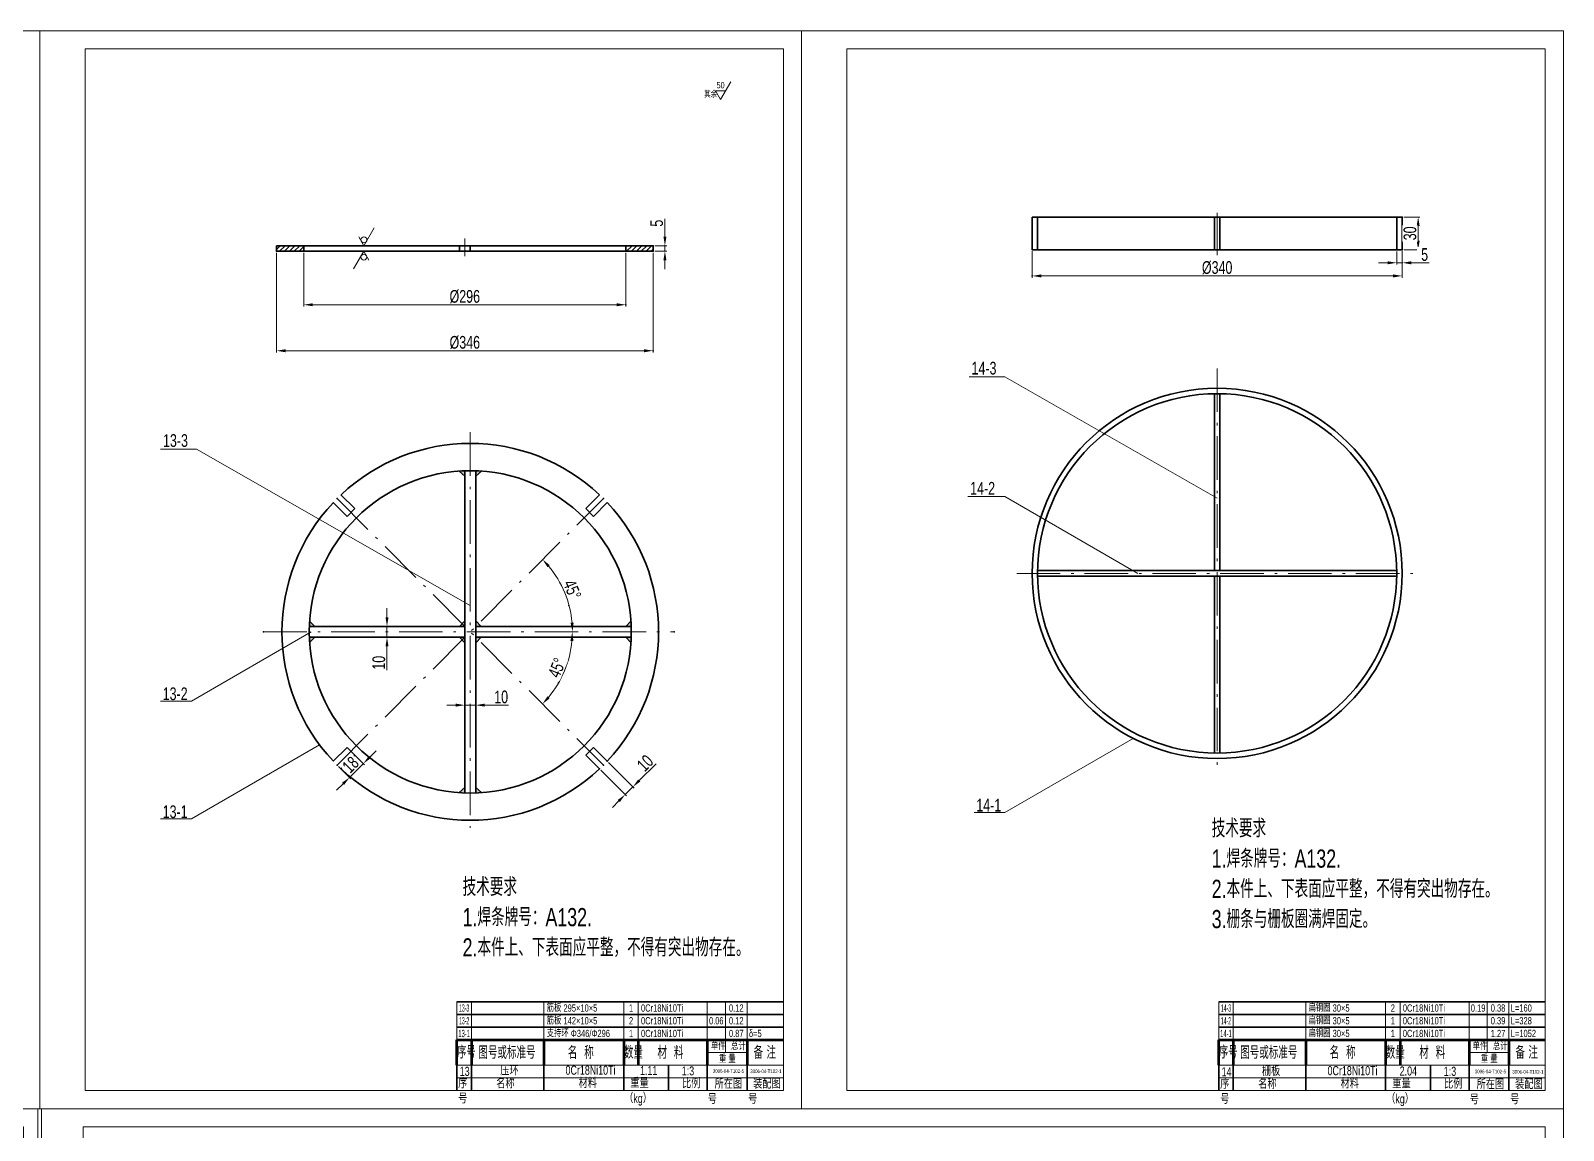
# Model space of a CAD drawing. Header units: millimetres. Extents: x -5030 to 3370, y -1416 to 4524.
# Drawn here: x -855 to 3370, y 1494 to 4524 of the extents above; entities that cross this region are included whole.
import ezdxf
from ezdxf.enums import TextEntityAlignment as Align

# ---------------------------------------------------------------- set-up
doc = ezdxf.new("R2010")
doc.units = ezdxf.units.MM
doc.header["$LTSCALE"] = 10
doc.linetypes.add('ACAD_ISO10W100', pattern=[18.7, 12, -3, 0.7, -3])
for name, color, linetype, lineweight in [('中心线', 1, 'ACAD_ISO10W100', 18), ('中粗线', 4, 'Continuous', 35), ('剖面线', 5, 'Continuous', 15), ('实线层', 2, 'Continuous', 35), ('文本', 7, 'Continuous', 18), ('标注', 7, 'Continuous', 18), ('细实线', 7, 'Continuous', 18)]:
    doc.layers.add(name, color=color, linetype=linetype, lineweight=lineweight)
doc.styles.add('HGCAD', font='HGCAD.SHX', dxfattribs={"width": 0.75, "bigfont": 'HZTXT.SHX'})
doc.dimstyles.new('HGCAD$0', dxfattribs={"dimtxt": 7, "dimasz": 5, "dimexe": 1, "dimexo": 1, "dimgap": 1, "dimtad": 1, "dimdec": 1, "dimdsep": 46, "dimtxsty": 'HGCAD', "dimcen": 0, "dimclrd": 130, "dimclre": 130, "dimclrt": 3, "dimadec": 1, "dimazin": 0, "dimtfac": 0.714286, "dimtdec": 1, "dimtmove": 0, "dimatfit": 1, "dimfxl": 0, "dimtzin": 0, "dimlwd": -1, "dimlwe": -1, "dimarcsym": 0})
doc.dimstyles.new('HGCAD$2', dxfattribs={"dimtxt": 5, "dimasz": 3, "dimexe": 1, "dimexo": 1, "dimgap": 1, "dimtad": 2, "dimtih": 1, "dimdec": 1, "dimdsep": 46, "dimtxsty": 'HGCAD', "dimcen": 0, "dimclrd": 130, "dimclre": 130, "dimclrt": 3, "dimadec": 0, "dimazin": 0, "dimtfac": 0.714286, "dimtdec": 1, "dimtmove": 0, "dimatfit": 1, "dimfxl": 0, "dimtzin": 0, "dimlwd": -1, "dimlwe": -1, "dimarcsym": 0})

# ---------------------------------------------------------------- blocks, each defined once
blk = doc.blocks.new('*D7')
at = {"color": 0, "ltscale": 5}
for p in [(2925.7, 4010.2), (2925.7, 3920.2), (2969.8, 3920.2)]:
    blk.add_point(p, dxfattribs=at)
at = {"layer": '标注', "color": 130, "ltscale": 5}
for p, q in [((2930.7, 4010.2), (2974.8, 4010.2)), ((2969.8, 3985.2), (2969.8, 3945.2)), ((2930.7, 3920.2), (2974.8, 3920.2))]:
    blk.add_line(p, q, dxfattribs=at)
for points in [[(2965.6, 3985.2), (2974, 3985.2), (2969.8, 4010.2)], [(2965.6, 3945.2), (2974, 3945.2), (2969.8, 3920.2)]]:
    blk.add_solid(points, dxfattribs=at)
at = {"layer": '标注', "color": 3, "ltscale": 5, "insert": (2947.3, 3965.2), "char_height": 35, "attachment_point": 5, "rotation": 90, "style": 'HGCAD', "bg_fill": 3, "box_fill_scale": 1.1, "bg_fill_color": 256, "bg_fill_true_color": 13158600, "bg_fill_transparency": 1642}
blk.add_mtext('30', dxfattribs=at)
blk = doc.blocks.new('*D8')
at = {"color": 0, "ltscale": 5}
for p in [(2910.7, 3920.2), (2925.7, 3920.2), (2925.7, 3884.2)]:
    blk.add_point(p, dxfattribs=at)
at = {"layer": '标注', "color": 130, "ltscale": 5}
for p, q in [((2910.7, 3915.2), (2910.7, 3879.2)), ((2925.7, 3915.2), (2925.7, 3879.2)), ((2885.7, 3884.2), (2860.7, 3884.2)), ((2910.7, 3884.2), (2925.7, 3884.2)), ((2950.7, 3884.2), (2999.8, 3884.2))]:
    blk.add_line(p, q, dxfattribs=at)
for points in [[(2885.7, 3888.3), (2885.7, 3880), (2910.7, 3884.2)], [(2950.7, 3888.3), (2950.7, 3880), (2925.7, 3884.2)]]:
    blk.add_solid(points, dxfattribs=at)
at = {"layer": '标注', "color": 3, "ltscale": 5, "insert": (2987.7, 3906.7), "char_height": 35, "attachment_point": 5, "style": 'HGCAD', "bg_fill": 3, "box_fill_scale": 1.1, "bg_fill_color": 256, "bg_fill_true_color": 13158600, "bg_fill_transparency": 1682}
blk.add_mtext('5', dxfattribs=at)
blk = doc.blocks.new('*D9')
at = {"color": 0, "ltscale": 5}
for p in [(1905.7, 3921.2), (2925.7, 3921.2), (1905.7, 3848)]:
    blk.add_point(p, dxfattribs=at)
at = {"layer": '标注', "color": 130, "ltscale": 5}
for p, q in [((1905.7, 3916.2), (1905.7, 3843)), ((2925.7, 3916.2), (2925.7, 3843)), ((2900.7, 3848), (1930.7, 3848))]:
    blk.add_line(p, q, dxfattribs=at)
for points in [[(1930.7, 3852.2), (1930.7, 3843.9), (1905.7, 3848)], [(2900.7, 3852.2), (2900.7, 3843.9), (2925.7, 3848)]]:
    blk.add_solid(points, dxfattribs=at)
at = {"layer": '标注', "color": 3, "ltscale": 5, "insert": (2415.7, 3870.5), "char_height": 35, "attachment_point": 5, "style": 'HGCAD', "bg_fill": 3, "box_fill_scale": 1.1, "bg_fill_color": 256, "bg_fill_true_color": 13158600, "bg_fill_transparency": 1722}
blk.add_mtext('%%C340', dxfattribs=at)
blk = doc.blocks.new('*D10')
at = {"color": 0, "ltscale": 5}
for p in [(860.8, 3931.2), (893.4, 3931.2), (860.8, 3916.2)]:
    blk.add_point(p, dxfattribs=at)
at = {"layer": '标注', "color": 130, "ltscale": 5}
for p, q in [((893.4, 3956.2), (893.4, 4005.3)), ((865.8, 3931.2), (898.4, 3931.2)), ((893.4, 3916.2), (893.4, 3931.2)), ((865.8, 3916.2), (898.4, 3916.2)), ((893.4, 3891.2), (893.4, 3866.2))]:
    blk.add_line(p, q, dxfattribs=at)
for points in [[(889.3, 3956.2), (897.6, 3956.2), (893.4, 3931.2)], [(889.3, 3891.2), (897.6, 3891.2), (893.4, 3916.2)]]:
    blk.add_solid(points, dxfattribs=at)
at = {"layer": '标注', "color": 3, "ltscale": 5, "insert": (870.9, 3993.2), "char_height": 35, "attachment_point": 5, "rotation": 90, "style": 'HGCAD', "bg_fill": 3, "box_fill_scale": 1.1, "bg_fill_color": 256, "bg_fill_true_color": 13158600, "bg_fill_transparency": 1732}
blk.add_mtext('5', dxfattribs=at)
blk = doc.blocks.new('*D11')
at = {"color": 0, "ltscale": 5}
for p in [(-102.2, 3916.2), (785.8, 3916.2), (785.8, 3768.5)]:
    blk.add_point(p, dxfattribs=at)
at = {"layer": '标注', "color": 130, "ltscale": 5}
for p, q in [((-102.2, 3911.2), (-102.2, 3763.5)), ((785.8, 3911.2), (785.8, 3763.5)), ((-77.2, 3768.5), (760.8, 3768.5))]:
    blk.add_line(p, q, dxfattribs=at)
for points in [[(-77.2, 3772.7), (-77.2, 3764.4), (-102.2, 3768.5)], [(760.8, 3772.7), (760.8, 3764.4), (785.8, 3768.5)]]:
    blk.add_solid(points, dxfattribs=at)
at = {"layer": '标注', "color": 3, "ltscale": 5, "insert": (341.8, 3791), "char_height": 35, "attachment_point": 5, "style": 'HGCAD', "bg_fill": 3, "box_fill_scale": 1.1, "bg_fill_color": 256, "bg_fill_true_color": 13158600, "bg_fill_transparency": 1792}
blk.add_mtext('%%C296', dxfattribs=at)
blk = doc.blocks.new('*D12')
at = {"color": 0, "ltscale": 5}
for p in [(-177.2, 3916.2), (860.8, 3916.2), (860.8, 3641.9)]:
    blk.add_point(p, dxfattribs=at)
at = {"layer": '标注', "color": 130, "ltscale": 5}
for p, q in [((-177.2, 3911.2), (-177.2, 3636.9)), ((860.8, 3911.2), (860.8, 3636.9)), ((-152.2, 3641.9), (835.8, 3641.9))]:
    blk.add_line(p, q, dxfattribs=at)
for points in [[(-152.2, 3646), (-152.2, 3637.7), (-177.2, 3641.9)], [(835.8, 3646), (835.8, 3637.7), (860.8, 3641.9)]]:
    blk.add_solid(points, dxfattribs=at)
at = {"layer": '标注', "color": 3, "ltscale": 5, "insert": (341.8, 3664.4), "char_height": 35, "attachment_point": 5, "style": 'HGCAD', "bg_fill": 3, "box_fill_scale": 1.1, "bg_fill_color": 256, "bg_fill_true_color": 13158600, "bg_fill_transparency": 1807}
blk.add_mtext('%%C346', dxfattribs=at)
blk = doc.blocks.new('*D13')
at = {"color": 0, "ltscale": 5}
for p in [(127.3, 2882.5), (127.3, 2852.5), (127.3, 2852.5)]:
    blk.add_point(p, dxfattribs=at)
at = {"layer": '标注', "color": 130, "ltscale": 5}
for p, q in [((127.3, 2907.5), (127.3, 2932.5)), ((127.3, 2882.5), (127.3, 2852.5)), ((127.3, 2827.5), (127.3, 2762.2))]:
    blk.add_line(p, q, dxfattribs=at)
for points in [[(123.2, 2907.5), (131.5, 2907.5), (127.3, 2882.5)], [(123.2, 2827.5), (131.5, 2827.5), (127.3, 2852.5)]]:
    blk.add_solid(points, dxfattribs=at)
at = {"layer": '标注', "color": 3, "ltscale": 5, "insert": (104.8, 2782.3), "char_height": 35, "attachment_point": 5, "rotation": 90, "style": 'HGCAD', "bg_fill": 3, "box_fill_scale": 1.1, "bg_fill_color": 256, "bg_fill_true_color": 13158600, "bg_fill_transparency": 1822}
blk.add_mtext('10', dxfattribs=at)
blk = doc.blocks.new('*D14')
at = {"color": 0, "ltscale": 5}
for p in [(371.8, 2665.5), (341.8, 2658.8), (371.8, 2658.8)]:
    blk.add_point(p, dxfattribs=at)
at = {"layer": '标注', "color": 130, "ltscale": 5}
for p, q in [((316.8, 2665.5), (291.8, 2665.5)), ((341.8, 2663.8), (341.8, 2670.5)), ((341.8, 2665.5), (371.8, 2665.5)), ((371.8, 2663.8), (371.8, 2670.5)), ((396.8, 2665.5), (462.1, 2665.5))]:
    blk.add_line(p, q, dxfattribs=at)
for points in [[(316.8, 2669.7), (316.8, 2661.4), (341.8, 2665.5)], [(396.8, 2669.7), (396.8, 2661.4), (371.8, 2665.5)]]:
    blk.add_solid(points, dxfattribs=at)
at = {"layer": '标注', "color": 3, "ltscale": 5, "insert": (442, 2688), "char_height": 35, "attachment_point": 5, "style": 'HGCAD', "bg_fill": 3, "box_fill_scale": 1.1, "bg_fill_color": 256, "bg_fill_true_color": 13158600, "bg_fill_transparency": 1832}
blk.add_mtext('10', dxfattribs=at)
blk = doc.blocks.new('*D15')
at = {"color": 0, "ltscale": 5}
for p in [(723.8, 3234.5), (-213.5, 2867.5), (918.7, 2867.5), (-10.2, 2500.5)]:
    blk.add_point(p, dxfattribs=at)
at = {"layer": '标注', "color": 130, "ltscale": 5}
blk.add_arc((356.8, 2867.5), 281.8, 5.085, 39.915, dxfattribs=at)
for points in [[(569.9, 3045.5), (576, 3051.1), (556.1, 3066.7)], [(641.7, 2892.6), (633.3, 2892.3), (638.6, 2867.5)]]:
    blk.add_solid(points, dxfattribs=at)
at = {"layer": '标注', "color": 3, "ltscale": 5, "insert": (638, 2983.9), "char_height": 35, "attachment_point": 5, "rotation": 292.5, "style": 'HGCAD', "bg_fill": 3, "box_fill_scale": 1.1, "bg_fill_color": 256, "bg_fill_true_color": 13158600, "bg_fill_transparency": 1892}
blk.add_mtext('45%%D', dxfattribs=at)
at = {"color": 0, "ltscale": 5}
blk.add_point((629, 2940.4), dxfattribs=at)
blk = doc.blocks.new('*D16')
at = {"color": 0, "ltscale": 5}
for p in [(-10.2, 3234.5), (-213.5, 2867.5), (918.7, 2867.5), (723.8, 2500.5)]:
    blk.add_point(p, dxfattribs=at)
at = {"layer": '标注', "color": 130, "ltscale": 5}
blk.add_arc((356.8, 2867.5), 281.3, 320.0941, 354.9059, dxfattribs=at)
for points in [[(632.8, 2842.7), (641.2, 2842.3), (638.1, 2867.5)], [(575.7, 2684.2), (569.5, 2689.8), (555.7, 2668.6)]]:
    blk.add_solid(points, dxfattribs=at)
at = {"layer": '标注', "color": 3, "ltscale": 5, "insert": (595.9, 2768.4), "char_height": 35, "attachment_point": 5, "rotation": 67.5, "style": 'HGCAD', "bg_fill": 3, "box_fill_scale": 1.1, "bg_fill_color": 256, "bg_fill_true_color": 13158600, "bg_fill_transparency": 1907}
blk.add_mtext('45%%D', dxfattribs=at)
at = {"color": 0, "ltscale": 5}
blk.add_point((600.4, 2726.8), dxfattribs=at)
blk = doc.blocks.new('*D17')
at = {"color": 0, "ltscale": 5}
for p in [(734.4, 2511.1), (713.2, 2489.9), (805.1, 2440.4)]:
    blk.add_point(p, dxfattribs=at)
at = {"layer": '标注', "color": 130, "ltscale": 5}
for p, q in [((738, 2507.6), (808.7, 2436.8)), ((822.8, 2458.1), (869, 2504.2)), ((716.8, 2486.3), (787.5, 2415.6)), ((783.9, 2419.2), (805.1, 2440.4)), ((766.2, 2401.5), (748.6, 2383.8))]:
    blk.add_line(p, q, dxfattribs=at)
for points in [[(819.9, 2461), (825.8, 2455.1), (805.1, 2440.4)], [(763.3, 2404.4), (769.2, 2398.5), (783.9, 2419.2)]]:
    blk.add_solid(points, dxfattribs=at)
at = {"layer": '标注', "color": 3, "ltscale": 5, "insert": (838.8, 2505.9), "char_height": 35, "attachment_point": 5, "rotation": 45, "style": 'HGCAD', "bg_fill": 3, "box_fill_scale": 1.1, "bg_fill_color": 256, "bg_fill_true_color": 13158600, "bg_fill_transparency": 1842}
blk.add_mtext('10', dxfattribs=at)
blk = doc.blocks.new('HGCAD#HGTFTK~A2Z~HGCAD图框')
at = {"layer": '细实线', "color": 7}
blk.add_lwpolyline([(10, -10), (-410, -10), (-410, 584), (10, 584)], close=True, dxfattribs=at)
at = {"layer": '细实线', "color": 2}
blk.add_lwpolyline([(0, 0), (-385, 0), (-385, 574), (0, 574)], close=True, dxfattribs=at)
blk = doc.blocks.new('*D25')
at = {"layer": '标注', "color": 130, "ltscale": 5}
for p, q in [((31.6, 2535.1), (65.6, 2501.1)), ((79.8, 2522.3), (97.4, 2540)), ((-6.6, 2496.9), (27.4, 2462.9)), ((62.1, 2504.6), (23.9, 2466.4)), ((6.2, 2448.8), (-11.5, 2431.1))]:
    blk.add_line(p, q, dxfattribs=at)
for points in [[(76.8, 2525.2), (82.7, 2519.3), (62.1, 2504.6)], [(3.3, 2451.7), (9.2, 2445.8), (23.9, 2466.4)]]:
    blk.add_solid(points, dxfattribs=at)
at = {"layer": '标注', "color": 3, "ltscale": 5, "insert": (27.1, 2501.4), "char_height": 35, "attachment_point": 5, "rotation": 45, "style": 'HGCAD', "bg_fill": 3, "box_fill_scale": 1.1, "bg_fill_color": 256, "bg_fill_true_color": 13158600, "bg_fill_transparency": 1882}
blk.add_mtext('18', dxfattribs=at)
at = {"color": 0, "ltscale": 5}
for p in [(28, 2538.7), (-10.2, 2500.5), (23.9, 2466.4)]:
    blk.add_point(p, dxfattribs=at)
blk = doc.blocks.new('HGCAD#HGTFMXT~HGCAD明细表标题')
at = {"color": 4, "linetype": 'Continuous', "lineweight": 60}
for p, q in [((-180, 0), (-180, 14)), ((-180, 14), (0, 14)), ((-172, 14), (-172, 0)), ((-132, 14), (-132, 0)), ((-88, 14), (-88, 0)), ((-80, 14), (-80, 0)), ((-42, 14), (-42, 0)), ((-20, 14), (-20, 0))]:
    blk.add_line(p, q, dxfattribs=at)
for p, q in [((-32, 14), (-32, 7)), ((-32, 7), (-32, 14)), ((-20, 7), (-42, 7))]:
    blk.add_line(p, q)
at = {"style": 'HGCAD'}
for s, height, width, p in [('序号', 7, 0.55, (-180, 3.68)), ('图号或标准号', 7, 0.75, (-168.15, 3.5)), ('名  称', 7, 0.75, (-118.87, 3.5)), ('数量', 7, 0.55, (-87.87, 3.5)), ('材  料', 7, 0.75, (-69.43, 3.5)), ('单件', 4, 0.75, (-40, 8.52)), ('总计', 4, 0.75, (-28.85, 8.34)), ('备 注', 7, 0.75, (-16.44, 3.5)), ('重 量', 4, 0.75, (-35.51, 1.38))]:
    blk.add_text(s, height=height, dxfattribs=dict(at, width=width)).set_placement(p)
blk = doc.blocks.new('HGCAD#HGTFMXB~HGCAD明细表')
at = {"color": 4}
for p, q in [((-180, 0), (-180, 7)), ((-172, 0), (-172, 7)), ((-132, 0), (-132, 7)), ((-88, 0), (-88, 7)), ((-80, 0), (-80, 7)), ((-42, 0), (-42, 7)), ((-32, 0), (-32, 7)), ((-20, 0), (-20, 7))]:
    blk.add_line(p, q, dxfattribs=at)
at = {"color": 7, "linetype": 'Continuous', "lineweight": 35}
blk.add_line((-180, 7), (0, 7), dxfattribs=at)
at = {"color": 7, "linetype": 'Continuous', "lineweight": 35, "style": 'HGCAD', "width": 0.75, "flags": 8}
for tag, p in [('NO', (-176, 3.5)), ('NUM', (-84, 3.5)), ('ONE', (-37, 3.5)), ('ALL', (-26, 3.5))]:
    blk.add_attdef(tag, text='', height=4, dxfattribs=at).set_placement(p, align=Align.MIDDLE)
for tag, p in [('PARTNO', (-170.5, 3.5)), ('PARTNAME', (-130.5, 3.5)), ('MATERIAL', (-78.5, 3.5)), ('NOTICE', (-19, 3.5))]:
    blk.add_attdef(tag, text='', height=4, dxfattribs=at).set_placement(p, align=Align.MIDDLE_LEFT)
blk = doc.blocks.new('HGCAD#HGTFTK~A1H~HGCAD图框')
at = {"layer": '细实线', "color": 7}
blk.add_lwpolyline([(10, -10), (-831, -10), (-831, 584), (10, 584)], close=True, dxfattribs=at)
at = {"layer": '细实线', "color": 2}
blk.add_lwpolyline([(0, 0), (-806, 0), (-806, 574), (0, 574)], close=True, dxfattribs=at)

msp = doc.modelspace()

# ---------------------------------------------------------------- hatches: boundary and pattern name
at = {"layer": '剖面线'}
h = msp.add_hatch(dxfattribs=at)
h.set_pattern_fill('ANSI31', color=256, scale=3, style=0)
h.set_pattern_definition([(45, (-255.799, -5734.943), (-6.735192, 6.735192), [])])
h.paths.add_polyline_path([(-177.17, 3916.16), (-102.17, 3916.16), (-102.17, 3931.16), (-177.17, 3931.16)])
h.paths.add_polyline_path([(785.83, 3916.16), (860.83, 3916.16), (860.83, 3931.16), (785.83, 3931.16)])
at = {"layer": '实线层', "ltscale": 5}
h = msp.add_hatch(color=0, dxfattribs=at)
h.paths.add_polyline_path([(387.6, 3310.4, 0.0088879), (371.83, 3311.22), (371.83, 3296.22)])
h.paths.add_polyline_path([(341.83, 3311.22, 0.0088879), (326.07, 3310.4), (341.83, 3296.22)])
h = msp.add_hatch(color=0, dxfattribs=at)
h.paths.add_polyline_path([(-86.2, 2896.69, 0.0080161), (-86.91, 2882.47), (-71.91, 2882.47)])
h.paths.add_polyline_path([(-71.91, 2852.47), (-86.91, 2852.47, 0.0080161), (-86.2, 2838.25)])
h = msp.add_hatch(color=0, dxfattribs=at)
h.paths.add_polyline_path([(341.83, 2897.47), (334.33, 2889.97), (341.83, 2882.47)])
h.paths.add_polyline_path([(334.33, 2889.97), (326.83, 2882.47), (341.83, 2882.47)])
h.paths.add_polyline_path([(379.33, 2889.97), (371.83, 2882.47), (386.83, 2882.47)])
h.paths.add_polyline_path([(379.33, 2889.97), (371.83, 2897.47), (371.83, 2882.47)])
h.paths.add_polyline_path([(386.83, 2852.47), (371.83, 2852.47), (379.33, 2844.97)])
h.paths.add_polyline_path([(371.83, 2852.47), (371.83, 2837.47), (379.33, 2844.97)])
h.paths.add_polyline_path([(341.83, 2852.47), (326.83, 2852.47), (334.33, 2844.97)])
h.paths.add_polyline_path([(341.83, 2852.47), (334.33, 2844.97), (341.83, 2837.47)])
h = msp.add_hatch(color=0, dxfattribs=at)
h.paths.add_polyline_path([(799.87, 2896.69), (785.58, 2882.47), (800.58, 2882.47, 0.0080161)])
h.paths.add_polyline_path([(800.58, 2852.47), (785.58, 2852.47), (799.87, 2838.25, 0.0080161)])
h = msp.add_hatch(color=0, dxfattribs=at)
h.paths.add_polyline_path([(341.83, 2438.72), (326.07, 2424.54, 0.0088879), (341.83, 2423.72)])
h.paths.add_polyline_path([(371.83, 2438.72), (371.83, 2423.72, 0.0088879), (387.6, 2424.54)])

# ---------------------------------------------------------------- linework, layer by layer
at = {"layer": '中心线'}
for p, q in [((2415.66, 4021.86), (2415.66, 3905.04)), ((341.83, 3950.78), (341.83, 3902.49)), ((2415.66, 3593.32), (2415.66, 2486.31)), ((356.83, 3417.3), (356.83, 2327.6)), ((-10.16, 3234.46), (723.82, 2500.48)), ((-10.16, 2500.48), (723.82, 3234.46)), ((1863.31, 3028.51), (2965.58, 3028.51)), ((-213.55, 2867.47), (918.67, 2867.47))]:
    msp.add_line(p, q, dxfattribs=at)
at = {"layer": '中粗线', "ltscale": 5}
for p, q in [((320.01, 1673.61), (320.01, 1603.61)), ((360.01, 1673.61), (360.01, 1603.61)), ((560.01, 1673.61), (560.01, 1603.61)), ((780.01, 1673.61), (780.01, 1603.61)), ((903.36, 1673.61), (903.36, 1603.61)), ((1010.01, 1673.61), (1010.01, 1603.61)), ((1120.01, 1673.61), (1120.01, 1603.61)), ((2420.01, 1673.61), (2420.01, 1603.61)), ((2460.01, 1673.61), (2460.01, 1603.61)), ((2660.01, 1673.61), (2660.01, 1603.61)), ((2880.01, 1673.61), (2880.01, 1603.61)), ((3003.36, 1673.61), (3003.36, 1603.61)), ((3110.01, 1673.61), (3110.01, 1603.61)), ((3220.01, 1673.61), (3220.01, 1603.61))]:
    msp.add_line(p, q, dxfattribs=at)
at = {"layer": '实线层'}
for p, q in [((1905.66, 3920.25), (1905.66, 4010.25)), ((1905.66, 4010.25), (1920.66, 4010.25)), ((1920.66, 4010.25), (1920.66, 3920.25)), ((1920.66, 4010.25), (2415.66, 4010.25)), ((2408.16, 4010.25), (2408.16, 3920.25)), ((2910.66, 4010.25), (2415.66, 4010.25)), ((2423.16, 4010.25), (2423.16, 3920.25)), ((2925.66, 4010.25), (2910.66, 4010.25)), ((2910.66, 4010.25), (2910.66, 3920.25)), ((2925.66, 3920.25), (2925.66, 4010.25)), ((341.83, 3931.16), (-177.17, 3931.16)), ((-177.17, 3931.16), (-177.17, 3916.16)), ((-177.17, 3931.16), (-102.17, 3931.16)), ((-102.17, 3931.16), (-102.17, 3916.16)), ((326.83, 3931.16), (326.83, 3916.16)), ((341.83, 3931.16), (860.83, 3931.16)), ((356.83, 3931.16), (356.83, 3916.16)), ((860.83, 3931.16), (785.83, 3931.16)), ((785.83, 3931.16), (785.83, 3916.16)), ((860.83, 3931.16), (860.83, 3916.16)), ((-177.17, 3916.16), (341.83, 3916.16)), ((860.83, 3916.16), (341.83, 3916.16)), ((2415.66, 3920.25), (1905.66, 3920.25)), ((2415.66, 3920.25), (2925.66, 3920.25)), ((2408.16, 3523.51), (2408.16, 3036.01)), ((2423.16, 3523.51), (2423.16, 3036.01)), ((341.83, 3296.22), (326.07, 3310.4)), ((341.83, 3311.22), (341.83, 2423.72)), ((341.83, 3311.22), (341.83, 3296.22)), ((371.83, 3311.22), (371.83, 2423.72)), ((371.83, 3296.22), (387.6, 3310.4)), ((-20.76, 3223.85), (17.42, 3185.67)), ((0.45, 3245.07), (38.63, 3206.88)), ((713.21, 3245.07), (675.03, 3206.88)), ((734.43, 3223.85), (696.24, 3185.67)), ((38.63, 3206.88), (17.42, 3185.67)), ((696.24, 3185.67), (675.03, 3206.88)), ((1920.66, 3036.01), (2910.66, 3036.01)), ((1920.66, 3021.01), (2910.66, 3021.01)), ((2408.16, 3021.01), (2408.16, 2533.51)), ((2423.16, 3021.01), (2423.16, 2533.51)), ((-86.91, 2882.47), (341.83, 2882.47)), ((371.83, 2882.47), (800.58, 2882.47)), ((-86.91, 2852.47), (341.83, 2852.47)), ((371.83, 2852.47), (800.58, 2852.47)), ((-20.76, 2511.09), (17.42, 2549.27)), ((17.42, 2549.27), (38.63, 2528.06)), ((675.03, 2528.06), (696.24, 2549.27)), ((734.43, 2511.09), (696.24, 2549.27)), ((0.45, 2489.88), (38.63, 2528.06)), ((713.21, 2489.88), (675.03, 2528.06)), ((341.83, 2438.72), (326.07, 2424.54)), ((371.83, 2438.72), (387.6, 2424.54))]:
    msp.add_line(p, q, dxfattribs=at)
for centre, radius in [((2415.66, 3028.51), 510), ((2415.66, 3028.51), 495), ((356.83, 2867.47), 444)]:
    msp.add_circle(centre, radius, dxfattribs=at)
for start, end in [(46.65618, 133.34382), (136.65618, 223.34382), (316.65618, 43.34382), (226.65618, 313.34382)]:
    msp.add_arc((356.83, 2867.47), 519, start, end, dxfattribs=at)
at = {"layer": '标注', "ltscale": 5}
for p, q in [((1830.87, 3569.89), (1731.69, 3569.89)), ((2415.66, 3235.99), (1830.87, 3569.89)), ((-397.91, 3370.52), (-497.1, 3370.52)), ((1830.87, 3240.06), (1728.56, 3240.06)), ((2197.28, 3028.51), (1830.87, 3240.06)), ((-411.82, 2676.86), (-497.1, 2676.86)), ((2184.34, 2573.99), (1830.87, 2369.91)), ((1830.87, 2369.91), (1745.6, 2369.91)), ((-411.82, 2351.98), (-497.1, 2351.98))]:
    msp.add_line(p, q, dxfattribs=at)
at = {"layer": '标注', "color": 4, "ltscale": 5}
msp.add_lwpolyline([(1061.02, 4358.27), (1032.73, 4358.27), (1046.87, 4333.77), (1075.16, 4382.77)], dxfattribs=at)
msp.add_circle((63.78, 3947.49), 8.17, dxfattribs=at)
at = {"layer": '细实线', "ltscale": 5}
for p, q in [((320.01, 1673.61), (1220.01, 1673.61)), ((2420.01, 1673.61), (3320.01, 1673.61)), ((320.01, 1638.61), (1220.01, 1638.61)), ((2420.01, 1638.61), (3320.01, 1638.61)), ((320.01, 1603.61), (1220.01, 1603.61)), ((2420.01, 1603.61), (3320.01, 1603.61))]:
    msp.add_line(p, q, dxfattribs=at)

# ---------------------------------------------------------------- block references
at = {"layer": '中粗线', "ltscale": 5, "xscale": 5, "yscale": 5, "zscale": 5}
for name, p in [('HGCAD#HGTFTK~A2Z~HGCAD图框', (-879.99, 1603.61)), ('HGCAD#HGTFTK~A1H~HGCAD图框', (-874.99, -1366.39)), ('HGCAD#HGTFTK~A1H~HGCAD图框', (3320.01, -1366.39))]:
    msp.add_blockref(name, p, dxfattribs=at)
at = {"layer": '细实线', "ltscale": 5}
ref = msp.add_blockref('HGCAD#HGTFMXB~HGCAD明细表', (1220.01, 1813.61), dxfattribs=dict(at, xscale=5, yscale=5, zscale=5))
ref.add_attrib('NO', '13-3', dxfattribs={"layer": '0', "color": 7, "linetype": 'Continuous', "lineweight": 35, "height": 20, "style": 'HGCAD', "width": 0.44, "flags": 8}).set_placement((340.01, 1831.11), align=Align.MIDDLE)
ref.add_attrib('PARTNAME', '筋板 295×10×5', dxfattribs={"layer": '0', "color": 7, "linetype": 'Continuous', "lineweight": 35, "height": 20, "style": 'HGCAD', "width": 0.75, "flags": 8}).set_placement((567.51, 1831.11), align=Align.MIDDLE_LEFT)
ref.add_attrib('NUM', '1', dxfattribs={"layer": '0', "color": 7, "linetype": 'Continuous', "lineweight": 35, "height": 20, "style": 'HGCAD', "width": 0.75, "flags": 8}).set_placement((800.01, 1831.11), align=Align.MIDDLE)
ref.add_attrib('MATERIAL', '0Cr18Ni10Ti', dxfattribs={"layer": '0', "color": 7, "linetype": 'Continuous', "lineweight": 35, "height": 20, "style": 'HGCAD', "width": 0.75, "flags": 8}).set_placement((827.51, 1831.11), align=Align.MIDDLE_LEFT)
ref.add_attrib('ALL', '0.12', dxfattribs={"layer": '0', "color": 7, "linetype": 'Continuous', "lineweight": 35, "height": 20, "style": 'HGCAD', "width": 0.75, "flags": 8}).set_placement((1090.01, 1831.11), align=Align.MIDDLE)
ref = msp.add_blockref('HGCAD#HGTFMXB~HGCAD明细表', (3320.01, 1813.61), dxfattribs=dict(at, xscale=5, yscale=5, zscale=5))
ref.add_attrib('NO', '14-3', dxfattribs={"layer": '0', "color": 7, "linetype": 'Continuous', "lineweight": 35, "height": 20, "style": 'HGCAD', "width": 0.44, "flags": 8}).set_placement((2440.01, 1831.11), align=Align.MIDDLE)
ref.add_attrib('PARTNAME', '扁钢圈 30×5', dxfattribs={"layer": '0', "color": 7, "linetype": 'Continuous', "lineweight": 35, "height": 20, "style": 'HGCAD', "width": 0.75, "flags": 8}).set_placement((2667.51, 1831.11), align=Align.MIDDLE_LEFT)
ref.add_attrib('NUM', '2', dxfattribs={"layer": '0', "color": 7, "linetype": 'Continuous', "lineweight": 35, "height": 20, "style": 'HGCAD', "width": 0.75, "flags": 8}).set_placement((2900.01, 1831.11), align=Align.MIDDLE)
ref.add_attrib('MATERIAL', '0Cr18Ni10Ti', dxfattribs={"layer": '0', "color": 7, "linetype": 'Continuous', "lineweight": 35, "height": 20, "style": 'HGCAD', "width": 0.75, "flags": 8}).set_placement((2927.51, 1831.11), align=Align.MIDDLE_LEFT)
ref.add_attrib('ONE', '0.19', dxfattribs={"layer": '0', "color": 7, "linetype": 'Continuous', "lineweight": 35, "height": 20, "style": 'HGCAD', "width": 0.75, "flags": 8}).set_placement((3135.01, 1831.11), align=Align.MIDDLE)
ref.add_attrib('ALL', '0.38', dxfattribs={"layer": '0', "color": 7, "linetype": 'Continuous', "lineweight": 35, "height": 20, "style": 'HGCAD', "width": 0.75, "flags": 8}).set_placement((3190.01, 1831.11), align=Align.MIDDLE)
ref.add_attrib('NOTICE', 'L=160', dxfattribs={"layer": '0', "color": 7, "linetype": 'Continuous', "lineweight": 35, "height": 20, "style": 'HGCAD', "width": 0.75, "flags": 8}).set_placement((3225.01, 1831.11), align=Align.MIDDLE_LEFT)
ref = msp.add_blockref('HGCAD#HGTFMXB~HGCAD明细表', (1220.01, 1778.61), dxfattribs=dict(at, xscale=5, yscale=5, zscale=5))
ref.add_attrib('NO', '13-2', dxfattribs={"layer": '0', "color": 7, "linetype": 'Continuous', "lineweight": 35, "height": 20, "style": 'HGCAD', "width": 0.44, "flags": 8}).set_placement((340.01, 1796.11), align=Align.MIDDLE)
ref.add_attrib('PARTNAME', '筋板 142×10×5', dxfattribs={"layer": '0', "color": 7, "linetype": 'Continuous', "lineweight": 35, "height": 20, "style": 'HGCAD', "width": 0.75, "flags": 8}).set_placement((567.51, 1796.11), align=Align.MIDDLE_LEFT)
ref.add_attrib('NUM', '2', dxfattribs={"layer": '0', "color": 7, "linetype": 'Continuous', "lineweight": 35, "height": 20, "style": 'HGCAD', "width": 0.75, "flags": 8}).set_placement((800.01, 1796.11), align=Align.MIDDLE)
ref.add_attrib('MATERIAL', '0Cr18Ni10Ti', dxfattribs={"layer": '0', "color": 7, "linetype": 'Continuous', "lineweight": 35, "height": 20, "style": 'HGCAD', "width": 0.75, "flags": 8}).set_placement((827.51, 1796.11), align=Align.MIDDLE_LEFT)
ref.add_attrib('ONE', '0.06', dxfattribs={"layer": '0', "color": 7, "linetype": 'Continuous', "lineweight": 35, "height": 20, "style": 'HGCAD', "width": 0.74, "flags": 8}).set_placement((1035.01, 1796.11), align=Align.MIDDLE)
ref.add_attrib('ALL', '0.12', dxfattribs={"layer": '0', "color": 7, "linetype": 'Continuous', "lineweight": 35, "height": 20, "style": 'HGCAD', "width": 0.75, "flags": 8}).set_placement((1090.01, 1796.11), align=Align.MIDDLE)
ref = msp.add_blockref('HGCAD#HGTFMXB~HGCAD明细表', (1220.01, 1743.61), dxfattribs=dict(at, xscale=5, yscale=5, zscale=5))
ref.add_attrib('NO', '13-1', dxfattribs={"layer": '0', "color": 7, "linetype": 'Continuous', "lineweight": 35, "height": 20, "style": 'HGCAD', "width": 0.5, "flags": 8}).set_placement((340.01, 1761.11), align=Align.MIDDLE)
ref.add_attrib('PARTNAME', '支持环 Φ346/Φ296', dxfattribs={"layer": '0', "color": 7, "linetype": 'Continuous', "lineweight": 35, "height": 20, "style": 'HGCAD', "width": 0.75, "flags": 8}).set_placement((567.51, 1761.11), align=Align.MIDDLE_LEFT)
ref.add_attrib('NUM', '1', dxfattribs={"layer": '0', "color": 7, "linetype": 'Continuous', "lineweight": 35, "height": 20, "style": 'HGCAD', "width": 0.75, "flags": 8}).set_placement((800.01, 1761.11), align=Align.MIDDLE)
ref.add_attrib('MATERIAL', '0Cr18Ni10Ti', dxfattribs={"layer": '0', "color": 7, "linetype": 'Continuous', "lineweight": 35, "height": 20, "style": 'HGCAD', "width": 0.75, "flags": 8}).set_placement((827.51, 1761.11), align=Align.MIDDLE_LEFT)
ref.add_attrib('ALL', '0.87', dxfattribs={"layer": '0', "color": 7, "linetype": 'Continuous', "lineweight": 35, "height": 20, "style": 'HGCAD', "width": 0.75, "flags": 8}).set_placement((1090.01, 1761.11), align=Align.MIDDLE)
ref.add_attrib('NOTICE', 'δ=5', dxfattribs={"layer": '0', "color": 7, "linetype": 'Continuous', "lineweight": 35, "height": 20, "style": 'HGCAD', "width": 0.75, "flags": 8}).set_placement((1125.01, 1761.11), align=Align.MIDDLE_LEFT)
ref = msp.add_blockref('HGCAD#HGTFMXB~HGCAD明细表', (3320.01, 1778.61), dxfattribs=dict(at, xscale=5, yscale=5, zscale=5))
ref.add_attrib('NO', '14-2', dxfattribs={"layer": '0', "color": 7, "linetype": 'Continuous', "lineweight": 35, "height": 20, "style": 'HGCAD', "width": 0.44, "flags": 8}).set_placement((2440.01, 1796.11), align=Align.MIDDLE)
ref.add_attrib('PARTNAME', '扁钢圈 30×5', dxfattribs={"layer": '0', "color": 7, "linetype": 'Continuous', "lineweight": 35, "height": 20, "style": 'HGCAD', "width": 0.75, "flags": 8}).set_placement((2667.51, 1796.11), align=Align.MIDDLE_LEFT)
ref.add_attrib('NUM', '1', dxfattribs={"layer": '0', "color": 7, "linetype": 'Continuous', "lineweight": 35, "height": 20, "style": 'HGCAD', "width": 0.75, "flags": 8}).set_placement((2900.01, 1796.11), align=Align.MIDDLE)
ref.add_attrib('MATERIAL', '0Cr18Ni10Ti', dxfattribs={"layer": '0', "color": 7, "linetype": 'Continuous', "lineweight": 35, "height": 20, "style": 'HGCAD', "width": 0.75, "flags": 8}).set_placement((2927.51, 1796.11), align=Align.MIDDLE_LEFT)
ref.add_attrib('ALL', '0.39', dxfattribs={"layer": '0', "color": 7, "linetype": 'Continuous', "lineweight": 35, "height": 20, "style": 'HGCAD', "width": 0.75, "flags": 8}).set_placement((3190.01, 1796.11), align=Align.MIDDLE)
ref.add_attrib('NOTICE', 'L=328', dxfattribs={"layer": '0', "color": 7, "linetype": 'Continuous', "lineweight": 35, "height": 20, "style": 'HGCAD', "width": 0.75, "flags": 8}).set_placement((3225.01, 1796.11), align=Align.MIDDLE_LEFT)
ref = msp.add_blockref('HGCAD#HGTFMXB~HGCAD明细表', (3320.01, 1743.61), dxfattribs=dict(at, xscale=5, yscale=5, zscale=5))
ref.add_attrib('NO', '14-1', dxfattribs={"layer": '0', "color": 7, "linetype": 'Continuous', "lineweight": 35, "height": 20, "style": 'HGCAD', "width": 0.5, "flags": 8}).set_placement((2440.01, 1761.11), align=Align.MIDDLE)
ref.add_attrib('PARTNAME', '扁钢圈 30×5', dxfattribs={"layer": '0', "color": 7, "linetype": 'Continuous', "lineweight": 35, "height": 20, "style": 'HGCAD', "width": 0.75, "flags": 8}).set_placement((2667.51, 1761.11), align=Align.MIDDLE_LEFT)
ref.add_attrib('NUM', '1', dxfattribs={"layer": '0', "color": 7, "linetype": 'Continuous', "lineweight": 35, "height": 20, "style": 'HGCAD', "width": 0.75, "flags": 8}).set_placement((2900.01, 1761.11), align=Align.MIDDLE)
ref.add_attrib('MATERIAL', '0Cr18Ni10Ti', dxfattribs={"layer": '0', "color": 7, "linetype": 'Continuous', "lineweight": 35, "height": 20, "style": 'HGCAD', "width": 0.75, "flags": 8}).set_placement((2927.51, 1761.11), align=Align.MIDDLE_LEFT)
ref.add_attrib('ALL', '1.27', dxfattribs={"layer": '0', "color": 7, "linetype": 'Continuous', "lineweight": 35, "height": 20, "style": 'HGCAD', "width": 0.75, "flags": 8}).set_placement((3190.01, 1761.11), align=Align.MIDDLE)
ref.add_attrib('NOTICE', 'L=1052', dxfattribs={"layer": '0', "color": 7, "linetype": 'Continuous', "lineweight": 35, "height": 20, "style": 'HGCAD', "width": 0.75, "flags": 8}).set_placement((3225.01, 1761.11), align=Align.MIDDLE_LEFT)
at = {"layer": '细实线', "ltscale": 5, "xscale": 5, "yscale": 5, "zscale": 5}
for p in [(1220.01, 1673.61), (3320.01, 1673.61)]:
    msp.add_blockref('HGCAD#HGTFMXT~HGCAD明细表标题', p, dxfattribs=at)

# ---------------------------------------------------------------- texts
at = {"ltscale": 5, "char_height": 25, "width": 40, "attachment_point": 1, "style": 'HGCAD'}
for insert in [(323.43, 1635.34), (2423.98, 1634.06)]:
    msp.add_mtext('{\\C0;序号}', dxfattribs=dict(at, insert=insert))
at = {"layer": '文本', "ltscale": 5, "attachment_point": 1, "style": 'HGCAD'}
for s, insert, char_height, width in [('技术要求\\P1.焊条牌号：A132.\\P2.本件上、下表面应平整，不得有突出物存在。\\P3.栅条与栅板圈满焊固定。', (2400.7, 2351.2), 50, 768.2065), ('技术要求\\P1.焊条牌号：A132.\\P2.本件上、下表面应平整，不得有突出物存在。', (335.71, 2189.86), 50, 785.5779), ('\\pi26.721;0Cr18Ni10Ti', (592.76, 1672.34), 25, 180.3655), ('3006-04-T102-5', (1025.31, 1662.48), 10, 105.8665), ('3006-04-T102-1', (1128.71, 1661.81), 10, 105.8665), ('\\pi26.721;0Cr18Ni10Ti', (2693.31, 1671.07), 25, 180.3655), ('3006-04-T102-5', (3125.86, 1661.2), 10, 105.8665), ('3006-04-T102-1', (3229.26, 1660.53), 10, 105.8665), ('\\pi83.095;名称', (345.25, 1635.13), 25, 200), ('\\pi92.505;材料', (562.96, 1636.33), 25, 220), ('\\pi16.952;重量（kg）', (781.12, 1636.41), 25, 123.3504), ('\\pi36.937;比例', (903.65, 1635.2), 25, 106.6496), ('\\pi18.976;所在图号', (1011.53, 1634.05), 25, 110), ('\\pi13.903;装配图号', (1122.65, 1634.36), 25, 100), ('\\pi83.095;名称', (2445.8, 1633.85), 25, 200), ('\\pi92.505;材料', (2663.51, 1635.05), 25, 220), ('\\pi16.952;重量（kg）', (2881.67, 1635.13), 25, 123.3504), ('\\pi36.937;比例', (3004.2, 1633.92), 25, 106.6496), ('\\pi18.976;所在图号', (3112.08, 1632.77), 25, 110), ('\\pi13.903;装配图号', (3223.2, 1633.08), 25, 100)]:
    msp.add_mtext(s, dxfattribs=dict(at, insert=insert, char_height=char_height, width=width))
at = {"layer": '标注', "color": 4, "ltscale": 5, "style": 'HGCAD', "width": 0.75}
msp.add_text('50', height=17.5, dxfattribs=at).set_placement((1046.87, 4373.37), align=Align.MIDDLE)
at = {"layer": '标注', "color": 4, "ltscale": 5, "insert": (1001.9, 4356.76), "char_height": 17.5, "width": 41.4036, "attachment_point": 1, "style": 'HGCAD'}
msp.add_mtext('其余', dxfattribs=at)
at = {"layer": '标注', "ltscale": 5, "char_height": 35, "width": 381.695, "attachment_point": 1, "style": 'HGCAD'}
for s, insert in [('14-3', (1738.66, 3611.36)), ('13-3', (-490.13, 3411.99)), ('14-2', (1734.81, 3280.44)), ('13-2', (-491.01, 2714.38)), ('13-1', (-491.01, 2389.5)), ('14-1', (1751.69, 2407.43))]:
    msp.add_mtext(s, dxfattribs=dict(at, insert=insert))
at = {"layer": '细实线', "ltscale": 5, "char_height": 25, "attachment_point": 1, "style": 'HGCAD'}
for s, insert, width in [('\\pi5.1949;13', (322.63, 1669.14), 32.0245), ('\\pi74.302;压环', (365.17, 1670.72), 182.4137), ('\\pi39.653;1.11', (785.17, 1671.46), 113.2002), ('\\pi31.721;1:3', (908.21, 1670.52), 95.8946), ('\\pi4.8343;14', (2423.19, 1667.86), 32.0245), ('\\pi73.49;栅板', (2465.72, 1669.45), 182.4137), ('\\pi33.163;2.04', (2885.72, 1670.19), 113.2002), ('\\pi31.721;1:3', (3008.76, 1669.24), 95.8946)]:
    msp.add_mtext(s, dxfattribs=dict(at, insert=insert, width=width))

# ---------------------------------------------------------------- next in the draw order: dimensions: what is measured, and where the dimension line sits
at = {"layer": '标注', "ltscale": 5}
for base, p1, p2, text, picture, middle in [((893.43, 3931.16), (860.83, 3916.16), (860.83, 3931.16), '5', '*D10', (870.93, 3993.23)), ((2969.81, 3920.25), (2925.66, 4010.25), (2925.66, 3920.25), '30', '*D7', (2947.31, 3965.25)), ((127.33, 2852.47), (127.33, 2882.47), (127.33, 2852.47), '10', '*D13', (104.83, 2782.33))]:
    dim = msp.add_linear_dim(base=base, p1=p1, p2=p2, angle=90, text=text, dimstyle='HGCAD$0', override={"dimscale": 5}, dxfattribs=at)
    dim.commit()
    dim.dimension.update_dxf_attribs({"geometry": picture, "text_midpoint": middle})
for base, p1, p2, text, picture, middle in [((785.83, 3768.53), (-102.17, 3916.16), (785.83, 3916.16), '%%C296', '*D11', (341.83, 3791.03)), ((371.83, 2665.54), (341.83, 2658.84), (371.83, 2658.84), '10', '*D14', (441.98, 2688.04))]:
    dim = msp.add_linear_dim(base=base, p1=p1, p2=p2, text=text, dimstyle='HGCAD$0', override={"dimscale": 5}, dxfattribs=at)
    dim.commit()
    dim.dimension.update_dxf_attribs({"geometry": picture, "text_midpoint": middle})

# ---------------------------------------------------------------- next in the draw order: dimensions: what is measured, and where the dimension line sits
for base, p1, p2, text, picture, middle in [((2925.66, 3884.16), (2910.66, 3920.25), (2925.66, 3920.25), '5', '*D8', (2987.72, 3906.66)), ((860.83, 3641.86), (-177.17, 3916.16), (860.83, 3916.16), '%%C346', '*D12', (341.83, 3664.36))]:
    dim = msp.add_linear_dim(base=base, p1=p1, p2=p2, text=text, dimstyle='HGCAD$0', override={"dimscale": 5}, dxfattribs=at)
    dim.commit()
    dim.dimension.update_dxf_attribs({"geometry": picture, "text_midpoint": middle})
dim = msp.add_angular_dim_2l(base=(629.01, 2940.4), line1=((-213.55, 2867.47), (918.67, 2867.47)), line2=((-10.16, 2500.48), (723.82, 3234.46)), text='45%%D', dimstyle='HGCAD$2', override={"dimscale": 5, "dimtxt": 7, "dimasz": 5, "dimtad": 1, "dimtih": 0, "dimadec": 1}, dxfattribs=at)
dim.commit()
dim.dimension.update_dxf_attribs({"geometry": '*D15', "text_midpoint": (637.95, 2983.92)})

# ---------------------------------------------------------------- next in the draw order: linework, layer by layer
at = {"layer": '标注', "color": 4, "ltscale": 5}
for p, q in [((63.78, 3931.16), (92.07, 3980.16)), ((49.63, 3955.66), (63.78, 3931.16)), ((63.5, 3916.16), (35.21, 3867.16)), ((77.65, 3891.66), (63.5, 3916.16))]:
    msp.add_line(p, q, dxfattribs=at)
msp.add_circle((63.5, 3899.83), 8.17, dxfattribs=at)

# ---------------------------------------------------------------- next in the draw order: dimensions: what is measured, and where the dimension line sits
at = {"layer": '标注', "ltscale": 5}
dim = msp.add_linear_dim(base=(1905.66, 3848.02), p1=(2925.66, 3921.25), p2=(1905.66, 3921.25), text='%%C340', dimstyle='HGCAD$0', override={"dimscale": 5}, dxfattribs=at)
dim.commit()
dim.dimension.update_dxf_attribs({"geometry": '*D9', "text_midpoint": (2415.66, 3870.52)})
dim = msp.add_angular_dim_2l(base=(600.43, 2726.83), line1=((-10.16, 3234.46), (723.82, 2500.48)), line2=((-213.55, 2867.47), (918.67, 2867.47)), text='45%%D', dimstyle='HGCAD$2', override={"dimscale": 5, "dimtxt": 7, "dimasz": 5, "dimtad": 1, "dimtih": 0, "dimadec": 1}, dxfattribs=at)
dim.commit()
dim.dimension.update_dxf_attribs({"geometry": '*D16', "text_midpoint": (595.91, 2768.44)})

# ---------------------------------------------------------------- next in the draw order: linework, layer by layer
at = {"layer": '实线层'}
for p, q in [((-71.91, 2882.47), (-86.2, 2896.69)), ((326.83, 2882.47), (341.83, 2897.47)), ((386.83, 2882.47), (371.83, 2897.47)), ((785.58, 2882.47), (799.87, 2896.69)), ((-71.91, 2852.47), (-86.2, 2838.25)), ((326.83, 2852.47), (341.83, 2837.47)), ((386.83, 2852.47), (371.83, 2837.47)), ((785.58, 2852.47), (799.87, 2838.25))]:
    msp.add_line(p, q, dxfattribs=at)
at = {"layer": '标注', "ltscale": 5}
for p, q in [((356.83, 2939.58), (-397.91, 3370.52)), ((-81.68, 2867.47), (-411.82, 2676.86)), ((-58.35, 2556.05), (-411.82, 2351.98))]:
    msp.add_line(p, q, dxfattribs=at)

# ---------------------------------------------------------------- next in the draw order: block references
at = {"layer": '中粗线', "ltscale": 5, "xscale": 5, "yscale": 5, "zscale": 5}
msp.add_blockref('HGCAD#HGTFTK~A2Z~HGCAD图框', (3320.01, 1603.61), dxfattribs=at)

# ---------------------------------------------------------------- next in the draw order: dimensions: what is measured, and where the dimension line sits
at = {"layer": '标注', "ltscale": 5}
for p1, p2, distance, text, picture, middle in [((28.03, 2538.67), (-10.16, 2500.48), 48.16, '18', '*D25', (27.08, 2501.43)), ((713.21, 2489.88), (734.43, 2511.09), -100, '10', '*D17', (838.83, 2505.89))]:
    dim = msp.add_aligned_dim(p1=p1, p2=p2, distance=distance, text=text, dimstyle='HGCAD$0', override={"dimscale": 5}, dxfattribs=at)
    dim.commit()
    dim.dimension.update_dxf_attribs({"geometry": picture, "text_midpoint": middle})

# ---------------------------------------------------------------- next in the draw order: block references
at = {"layer": '中粗线', "ltscale": 5, "xscale": 5, "yscale": 5, "zscale": 5}
msp.add_blockref('HGCAD#HGTFTK~A2Z~HGCAD图框', (1220.01, 1603.61), dxfattribs=at)

doc.saveas('drawing.dxf')
